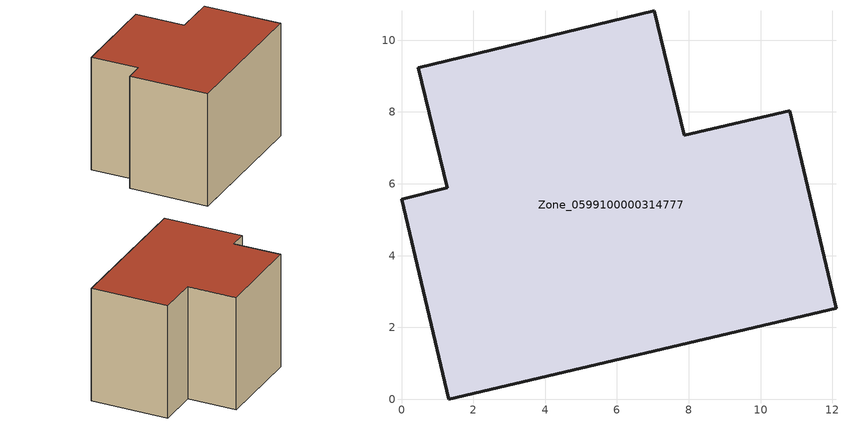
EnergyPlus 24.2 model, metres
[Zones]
Zone_0599100000314777
 floor ground (C_G): 12.1,2.54 1.32,0 0,5.57 1.27,5.89 0.46,9.23 7.04,10.82 7.87,7.35 10.81,8.03 z0
 wall outside (C_F): 7.87,7.35 7.04,10.82 0.46,9.23 1.27,5.89 0,5.57 1.32,0 12.1,2.54 10.81,8.03 7.87,7.35 z0:8.43
 roof outside (C_R): 12.1,2.54 10.81,8.03 7.87,7.35 7.04,10.82 0.46,9.23 1.27,5.89 0,5.57 1.32,0 z8.43
[BUILDING]
Pand.0599100000314777: North Axis=0; Terrain=City; Loads Convergence Tolerance Value=0.04; Temperature Convergence Tolerance Value=0.4; Solar Distribution=FullExterior; Maximum Number of Warmup Days=25; Minimum Number of Warmup Days=1
[Site:Location]
Rotterdam.The.Hague.AP_ZH_NLD Design_Conditions: Latitude=51.96; Longitude=4.45; Time Zone=1; Elevation=-4.5
[SITE:GROUNDTEMPERATURE:BUILDINGSURFACE]
18, 18, 18, 18, 18, 18, 18, 18, 18, 18, 18, 18
[MATERIAL] Thermal Absorptance=0.9; Solar Absorptance=0.7; Visible Absorptance=0.7
Name | Roughness | Thickness | Conductivity | Density | Specific Heat
G.TC.1992-2005 | MediumSmooth | 0.15 | 0.06 | 540 | 1210
F.TC.1992-2005 | Rough | 0.3 | 0.12 | 1920 | 840
R.TC.1992-2005 | MediumRough | 0.2 | 0.08 | 1500 | 1000
[CONSTRUCTION]
C_G: G.TC.1992-2005
C_F: F.TC.1992-2005
C_R: R.TC.1992-2005
[ZONE]
Zone_0599100000314777: Type=1; Multiplier=1; Ceiling Height=Autocalculate; Volume=Autocalculate; Floor Area=autocalculate; Part of Total Floor Area=Yes
[ZONEINFILTRATION:DESIGNFLOWRATE]
Infil_Zone_0599100000314777: Zone or ZoneList or Space or SpaceList=Zone_0599100000314777; Schedule=AlwaysOn; Design Flow Rate Calculation Method=Flow/Area; Flow Rate per Floor Area=0.0015; Constant Term Coefficient=1; Temperature Term Coefficient=0; Velocity Term Coefficient=0; Velocity Squared Term Coefficient=0
[HVACTEMPLATE:ZONE:IDEALLOADSAIRSYSTEM]
Zone_0599100000314777: Maximum Heating Supply Air Temperature=50; Minimum Cooling Supply Air Temperature=13; Maximum Heating Supply Air Humidity Ratio=0.0156; Minimum Cooling Supply Air Humidity Ratio=0.0077; Heating Limit=NoLimit; Cooling Limit=NoLimit; Dehumidification Control Type=ConstantSensibleHeatRatio; Cooling Sensible Heat Ratio=0.7; Dehumidification Setpoint=60; Humidification Control Type=None; Humidification Setpoint=30; Outdoor Air Method=None; Outdoor Air Flow Rate per Person=0.00944; Outdoor Air Flow Rate per Zone Floor Area=0; Outdoor Air Flow Rate per Zone=0; Demand Controlled Ventilation Type=None; Outdoor Air Economizer Type=NoEconomizer; Heat Recovery Type=None; Sensible Heat Recovery Effectiveness=0.7; Latent Heat Recovery Effectiveness=0.65
[ZONECONTROL:THERMOSTAT]
ThermostatControl_Zone_0599100000314777: Zone or ZoneList=Zone_0599100000314777; Control Type Schedule=DualSetpointControlType; Control 1=Thermostat_Zone_0599100000314777; Temperature Difference Between Cutout And Setpoint=0
[THERMOSTATSETPOINT:DUALSETPOINT]
Thermostat_Zone_0599100000314777: Heating Setpoint Temperature Schedule=HeatingSetpoint_Zone_0599100000314777; Cooling Setpoint Temperature Schedule=CoolingSetpoint_Zone_0599100000314777
[SCHEDULE:COMPACT]
HeatingSetpoint_Zone_0599100000314777: Through: 12/31, For: AllDays, Until: 24:00, 21
CoolingSetpoint_Zone_0599100000314777: Through: 12/31, For: AllDays, Until: 24:00, 24
DualSetpointControlType: Through: 12/31, For: AllDays, Until: 24:00, 4
AlwaysOn: Through: 12/31, For: AllDays, Until: 24:00, 1
